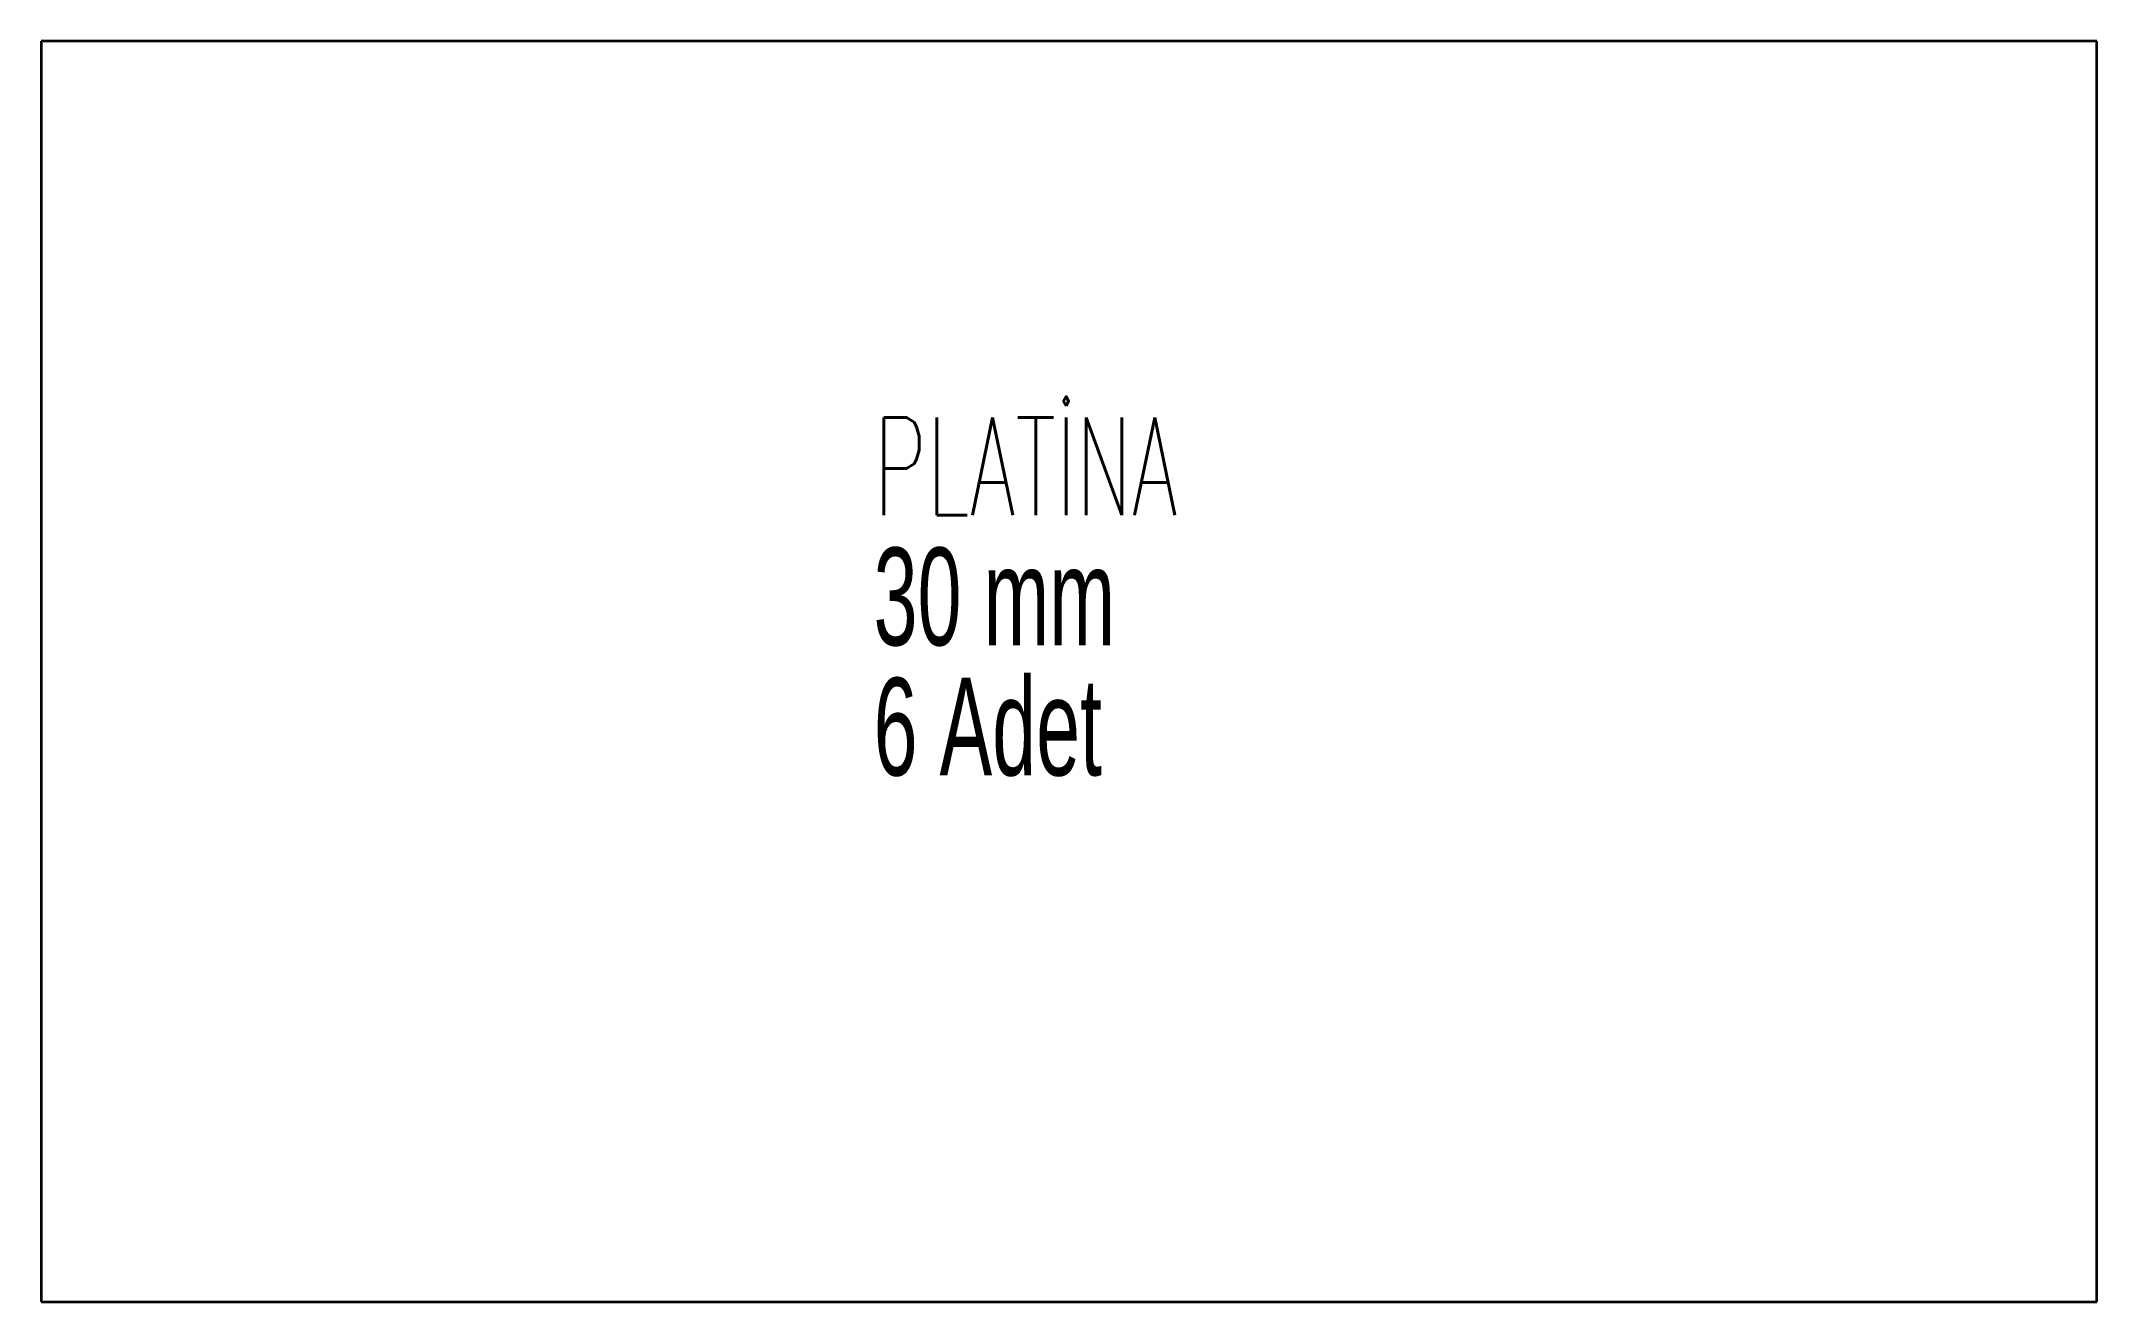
# Model space of a CAD drawing. Header units: millimetres. Extents: x -52 to 349, y -20 to 226.
import ezdxf

# ---------------------------------------------------------------- set-up
doc = ezdxf.new("R2010")
doc.units = ezdxf.units.MM
doc.styles.add('SLDTEXTSTYLE0', font='TXT', dxfattribs={"width": 0.605, "bigfont": 'bigfont'})
doc.styles.add('SLDTEXTSTYLE1', font='TXT', dxfattribs={"width": 0.605})

# ---------------------------------------------------------------- blocks, each defined once
blk = doc.blocks.new('SW_NOTE_0')
at = {"color": 0, "linetype": 'Continuous', "lineweight": 0, "char_height": 19.05, "attachment_point": 1}
for s, insert, style in [('PLATİNA', (0, 24.56), 'SLDTEXTSTYLE0'), ('30 mm', (0, -0.84), 'SLDTEXTSTYLE1'), ('6 Adet', (0, -26.24), 'SLDTEXTSTYLE1')]:
    blk.add_mtext(s, dxfattribs=dict(at, insert=insert, style=style))

msp = doc.modelspace()

# ---------------------------------------------------------------- linework, layer by layer
at = {"color": 7, "linetype": 'Continuous', "lineweight": 35}
for p, q in [((-52.07, 226.24), (-52.07, -19.76)), ((348.93, 226.24), (-52.07, 226.24)), ((348.93, -19.76), (348.93, 226.24)), ((-52.07, -19.76), (348.93, -19.76))]:
    msp.add_line(p, q, dxfattribs=at)

# ---------------------------------------------------------------- block references
at = {"color": 7, "linetype": 'Continuous', "lineweight": 0}
msp.add_blockref('SW_NOTE_0', (110.32, 128.25), dxfattribs=at)

doc.saveas('drawing.dxf')
